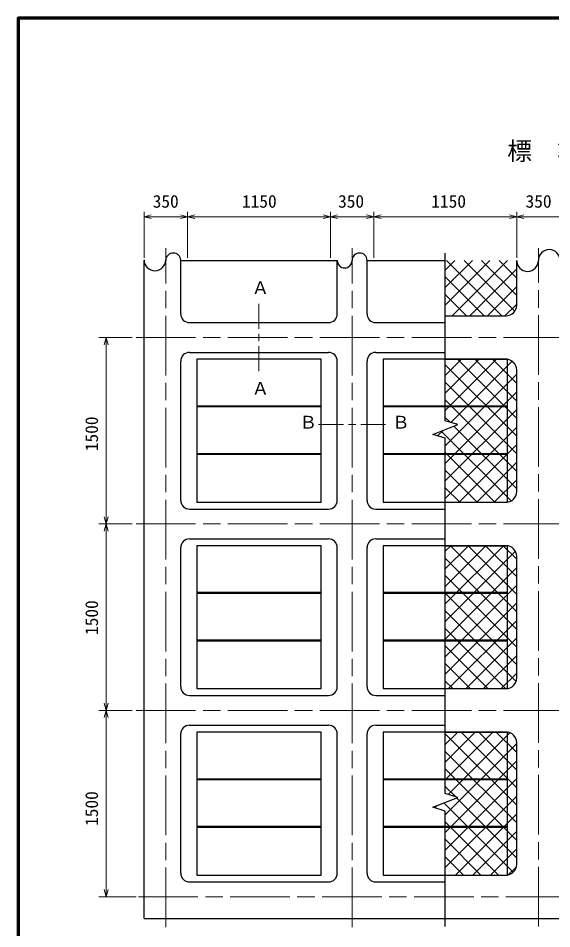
# Model space of a CAD drawing. Units: millimetres, scale not verified. Extents: x 400 to 16400, y 400 to 11650.
# Drawn here: x 400 to 4696, y 4153 to 11480 of the extents above; entities that cross this region are included whole.
import ezdxf
from ezdxf.enums import TextEntityAlignment as Align

# ---------------------------------------------------------------- set-up
doc = ezdxf.new("R2010")
doc.units = ezdxf.units.MM
doc.header["$LTSCALE"] = 40
doc.linetypes.add('CHAIN', pattern=[18.5, 12, -1.5, 3.5, -1.5])
for name, color, linetype, lineweight in [('C-BMK', 2, 'CHAIN', 13), ('C-STR', 6, 'Continuous', 25), ('C-STR-DIM', 1, 'Continuous', 13), ('C-TTL', 2, 'Continuous', 70)]:
    doc.layers.add(name, color=color, linetype=linetype, lineweight=lineweight)
doc.layers.add('C-BMK-TXT', color=3, linetype='Continuous')
doc.layers.add('C-TTL-FRAM', color=7, linetype='Continuous')
doc.styles.add('ＭＳ ゴシック', font='')
doc.styles.get('ＭＳ ゴシック').set_extended_font_data('MS Gothic')

msp = doc.modelspace()

# ---------------------------------------------------------------- linework, layer by layer
at = {"layer": 'C-BMK'}
for p, q in [((1588.68, 4165.67), (1588.68, 9630.67)), ((3088.68, 4165.67), (3088.68, 9630.67)), ((4588.68, 4170.67), (4588.68, 9630.67)), ((1348.68, 8910.67), (5338.68, 8910.67)), ((1348.68, 7410.67), (5338.68, 7410.67)), ((1348.68, 5910.67), (5338.68, 5910.67)), ((1367.46, 4410.67), (5338.68, 4410.67))]:
    msp.add_line(p, q, dxfattribs=at)
at = {"layer": 'C-BMK', "color": 3}
for p, q in [((2338.68, 9180.67), (2338.68, 8980.67)), ((2338.68, 8940.67), (2338.68, 8880.67)), ((2338.68, 8640.67), (2338.68, 8840.67)), ((2818.68, 8210.67), (3018.68, 8210.67)), ((3058.68, 8210.67), (3118.68, 8210.67)), ((3358.68, 8210.67), (3158.68, 8210.67))]:
    msp.add_line(p, q, dxfattribs=at)
at = {"layer": 'C-STR', "color": 7}
for p, q in [((1413.68, 4235.67), (1413.68, 9530.67)), ((1708.68, 9100.67), (1708.68, 9530.67)), ((1708.68, 9530.67), (2968.68, 9530.67)), ((2968.68, 9100.67), (2968.68, 9530.67)), ((3208.68, 9100.67), (3208.68, 9530.67)), ((3208.68, 9530.67), (3838.68, 9530.67)), ((3838.68, 8240.67), (3838.68, 9530.67)), ((4413.68, 9170.67), (4413.68, 9530.67)), ((3838.68, 9085.67), (4328.68, 9085.67)), ((1778.68, 9030.67), (2898.68, 9030.67)), ((3278.68, 9030.67), (3838.68, 9030.67)), ((1708.68, 7600.67), (1708.68, 8720.67)), ((1778.68, 8790.67), (2898.68, 8790.67)), ((2968.68, 7600.67), (2968.68, 8720.67)), ((3208.68, 7600.67), (3208.68, 8720.67)), ((3278.68, 8790.67), (3838.68, 8790.67)), ((3838.68, 8735.67), (4328.68, 8735.67)), ((4413.68, 7670.67), (4413.68, 8650.67)), ((3738.68, 8130.67), (3938.68, 8210.67)), ((3938.68, 8210.67), (3838.68, 8240.67)), ((3838.68, 8100.67), (3738.68, 8130.67)), ((3838.68, 5240.67), (3838.68, 8100.67)), ((3838.68, 7585.67), (4328.68, 7585.67)), ((1778.68, 7530.67), (2898.68, 7530.67)), ((3278.68, 7530.67), (3838.68, 7530.67)), ((1778.68, 7290.67), (2898.68, 7290.67)), ((3278.68, 7290.67), (3838.68, 7290.67)), ((1708.68, 6100.67), (1708.68, 7220.67)), ((2968.68, 6100.67), (2968.68, 7220.67)), ((3208.68, 6100.67), (3208.68, 7220.67)), ((3838.68, 7235.67), (4328.68, 7235.67)), ((4413.68, 6170.67), (4413.68, 7150.67)), ((3838.68, 6085.67), (4328.68, 6085.67)), ((1778.68, 6030.67), (2898.68, 6030.67)), ((3278.68, 6030.67), (3838.68, 6030.67)), ((1778.68, 5790.67), (2898.68, 5790.67)), ((3278.68, 5790.67), (3838.68, 5790.67)), ((1708.68, 4600.67), (1708.68, 5720.67)), ((2968.68, 4600.67), (2968.68, 5720.67)), ((3208.68, 4600.67), (3208.68, 5720.67)), ((3838.68, 5735.67), (4328.68, 5735.67)), ((4413.68, 4670.67), (4413.68, 5650.67)), ((3738.68, 5130.67), (3938.68, 5210.67)), ((3938.68, 5210.67), (3838.68, 5240.67)), ((3838.68, 5100.67), (3738.68, 5130.67)), ((3838.68, 4170.67), (3838.68, 5100.67)), ((3838.68, 4585.67), (4328.68, 4585.67)), ((1778.68, 4530.67), (2898.68, 4530.67)), ((3278.68, 4530.67), (3838.68, 4530.67)), ((1413.68, 4235.67), (5338.68, 4235.67))]:
    msp.add_line(p, q, dxfattribs=at)
at = {"layer": 'C-STR', "color": 1}
for p, q in [((3838.68, 9530.67), (3838.68, 9590.67)), ((3915.6, 9530.67), (3838.68, 9453.76)), ((3838.68, 9312.33), (4057.02, 9530.67)), ((4198.44, 9530.67), (3838.68, 9170.91)), ((4293.19, 9085.67), (3848.19, 9530.67)), ((3894.86, 9085.67), (4339.86, 9530.67)), ((3989.61, 9530.67), (4398.33, 9121.95)), ((4413.68, 9248.02), (4131.03, 9530.67)), ((4272.45, 9530.67), (4413.68, 9389.44)), ((4413.68, 9463.07), (4036.28, 9085.67)), ((3838.68, 9398.76), (4151.77, 9085.67)), ((4177.7, 9085.67), (4413.68, 9321.65)), ((4010.34, 9085.67), (3838.68, 9257.33)), ((4413.68, 9180.23), (4319.13, 9085.67)), ((3969.13, 8735.67), (3838.68, 8605.23)), ((3838.68, 8463.81), (4110.55, 8735.67)), ((4251.97, 8735.67), (3838.68, 8322.39)), ((3884.61, 8226.89), (4377.78, 8720.06)), ((3936.08, 8735.67), (4413.68, 8258.07)), ((4413.68, 8399.49), (4077.5, 8735.67)), ((4218.92, 8735.67), (4413.68, 8540.91)), ((4413.68, 8116.65), (3838.68, 8691.65)), ((4413.68, 8614.54), (3838.68, 8039.54)), ((3838.68, 8550.23), (4413.68, 7975.23)), ((3838.68, 7898.12), (4413.68, 8473.12)), ((4413.68, 7833.81), (3838.68, 8408.81)), ((4413.68, 8331.7), (3838.68, 7756.7)), ((3838.68, 8267.39), (3876.84, 8229.22)), ((3776.92, 8119.2), (3821.53, 8163.81)), ((4368.87, 7595.77), (3806.75, 8157.9)), ((3838.68, 7615.28), (4413.68, 8190.28)), ((3907.76, 8198.3), (4413.68, 7692.39)), ((4413.68, 8048.86), (3950.5, 7585.67)), ((3838.68, 7984.54), (4237.55, 7585.67)), ((4096.13, 7585.67), (3838.68, 7843.12)), ((4091.92, 7585.67), (4413.68, 7907.44)), ((3838.68, 7701.7), (3954.71, 7585.67)), ((4413.68, 7766.01), (4233.34, 7585.67)), ((3883.34, 7235.67), (3838.68, 7191.01)), ((3838.68, 7049.59), (4024.76, 7235.67)), ((4166.18, 7235.67), (3838.68, 6908.17)), ((3838.68, 6766.75), (4307.6, 7235.67)), ((4403.8, 7190.45), (3838.68, 6625.33)), ((4413.68, 6702.44), (3880.45, 7235.67)), ((4021.87, 7235.67), (4413.68, 6843.86)), ((4413.68, 6985.28), (4163.29, 7235.67)), ((4304.71, 7235.67), (4413.68, 7126.7)), ((3838.68, 7136.01), (4413.68, 6561.01)), ((3838.68, 6483.91), (4413.68, 7058.91)), ((4413.68, 6419.59), (3838.68, 6994.59)), ((4413.68, 6917.49), (3838.68, 6342.49)), ((3838.68, 6853.17), (4413.68, 6278.17)), ((3838.68, 6201.06), (4413.68, 6776.06)), ((4408.63, 6141.8), (3838.68, 6711.75)), ((4413.68, 6634.64), (3864.71, 6085.67)), ((3838.68, 6570.33), (4323.34, 6085.67)), ((4006.13, 6085.67), (4413.68, 6493.22)), ((4181.92, 6085.67), (3838.68, 6428.91)), ((4413.68, 6351.8), (4147.55, 6085.67)), ((3838.68, 6287.49), (4040.5, 6085.67)), ((4288.97, 6085.67), (4413.68, 6210.38)), ((3899.07, 6085.67), (3838.68, 6146.06)), ((3838.68, 5635.38), (3938.97, 5735.67)), ((4080.4, 5735.67), (3838.68, 5493.96)), ((3838.68, 5352.54), (4221.82, 5735.67)), ((3838.68, 5721.8), (4413.68, 5146.8)), ((4358.02, 5730.45), (3861.42, 5233.85)), ((4413.68, 5288.22), (3966.23, 5735.67)), ((4107.65, 5735.67), (4413.68, 5429.64)), ((4413.68, 5571.06), (4249.07, 5735.67)), ((3838.68, 5069.69), (4413.68, 5644.69)), ((4413.68, 5005.38), (3838.68, 5580.38)), ((4413.68, 5503.27), (3838.68, 4928.27)), ((3838.68, 5438.96), (4413.68, 4863.96)), ((3838.68, 4786.85), (4413.68, 5361.85)), ((3919.92, 5216.3), (3838.68, 5297.54)), ((4413.68, 5220.43), (3838.68, 4645.43)), ((4413.68, 4722.54), (3929.3, 5206.92)), ((3771.28, 5143.71), (3753.73, 5126.16)), ((3828.28, 5166.51), (4386.46, 4608.33)), ((3920.34, 4585.67), (4413.68, 5079.01)), ((4267.7, 4585.67), (3838.68, 5014.69)), ((4413.68, 4937.59), (4061.77, 4585.67)), ((3838.68, 4873.27), (4126.28, 4585.67)), ((4203.19, 4585.67), (4413.68, 4796.17)), ((3984.86, 4585.67), (3838.68, 4731.85)), ((4411.79, 4652.86), (4346.5, 4587.56))]:
    msp.add_line(p, q, dxfattribs=at)
at = {"layer": 'C-STR'}
for p, q in [((2838.68, 8735.67), (1838.68, 8735.67)), ((1838.68, 8735.67), (1838.68, 7585.67)), ((2838.68, 7585.67), (2838.68, 8735.67)), ((4338.68, 8735.67), (3338.68, 8735.67)), ((3338.68, 8735.67), (3338.68, 7585.67)), ((4338.68, 7585.67), (4338.68, 8735.67)), ((1838.68, 8360.67), (2838.68, 8360.67)), ((3338.68, 8360.67), (4338.68, 8360.67)), ((3838.68, 8356.62), (3834.33, 8352.27)), ((2838.68, 8351.67), (1838.68, 8351.67)), ((4338.68, 8351.67), (3338.68, 8351.67)), ((1838.68, 7977.67), (2838.68, 7977.67)), ((2838.68, 7968.67), (1838.68, 7968.67)), ((3338.68, 7977.67), (4338.68, 7977.67)), ((4338.68, 7968.67), (3338.68, 7968.67)), ((3834.33, 7968.97), (3838.68, 7973.32)), ((1838.68, 7585.67), (2838.68, 7585.67)), ((3338.68, 7585.67), (4338.68, 7585.67)), ((2838.68, 7235.67), (1838.68, 7235.67)), ((1838.68, 7235.67), (1838.68, 6085.67)), ((2838.68, 6085.67), (2838.68, 7235.67)), ((4338.68, 7235.67), (3338.68, 7235.67)), ((3338.68, 7235.67), (3338.68, 6085.67)), ((4338.68, 6085.67), (4338.68, 7235.67)), ((1838.68, 6860.67), (2838.68, 6860.67)), ((2838.68, 6851.67), (1838.68, 6851.67)), ((3338.68, 6860.67), (4338.68, 6860.67)), ((4338.68, 6851.67), (3338.68, 6851.67)), ((3838.68, 6856.62), (3834.33, 6852.27)), ((1838.68, 6477.67), (2838.68, 6477.67)), ((2838.68, 6468.67), (1838.68, 6468.67)), ((3338.68, 6477.67), (4338.68, 6477.67)), ((4338.68, 6468.67), (3338.68, 6468.67)), ((3834.33, 6468.97), (3838.68, 6473.32)), ((1838.68, 6085.67), (2838.68, 6085.67)), ((3338.68, 6085.67), (4338.68, 6085.67)), ((2838.68, 5735.67), (1838.68, 5735.67)), ((1838.68, 5735.67), (1838.68, 4585.67)), ((2838.68, 4585.67), (2838.68, 5735.67)), ((4338.68, 5735.67), (3338.68, 5735.67)), ((3338.68, 5735.67), (3338.68, 4585.67)), ((4338.68, 4585.67), (4338.68, 5735.67)), ((1838.68, 5360.67), (2838.68, 5360.67)), ((2838.68, 5351.67), (1838.68, 5351.67)), ((3338.68, 5360.67), (4338.68, 5360.67)), ((4338.68, 5351.67), (3338.68, 5351.67)), ((1838.68, 4977.67), (2838.68, 4977.67)), ((2838.68, 4968.67), (1838.68, 4968.67)), ((3338.68, 4977.67), (4338.68, 4977.67)), ((4338.68, 4968.67), (3338.68, 4968.67)), ((1838.68, 4585.67), (2838.68, 4585.67)), ((3338.68, 4585.67), (4338.68, 4585.67))]:
    msp.add_line(p, q, dxfattribs=at)
at = {"layer": 'C-STR', "color": 2}
for p, q in [((4401.5, 8694.51), (4372.52, 8723.49)), ((3838.68, 4590.43), (3843.44, 4585.67))]:
    msp.add_line(p, q, dxfattribs=at)
at = {"layer": 'C-STR', "color": 7}
for centre, radius, start, end in [((4676.18, 9530.67), 87.5, 359.99992, 179.99992), ((1501.18, 9535.97), 87.5, 180.00003, 0.00003), ((1648.68, 9530.67), 60, 0, 180), ((3028.68, 9530.67), 60, 180, 0), ((3148.68, 9530.67), 60, 0, 180), ((4501.18, 9530.67), 87.5, 180.00003, 0.00003), ((4328.68, 9170.67), 85, 270, 0), ((1778.68, 9100.67), 70, 180, 270), ((2898.68, 9100.67), 70, 270, 0), ((3278.68, 9100.67), 70, 180, 270), ((1778.68, 8720.67), 70, 90, 180), ((2898.68, 8720.67), 70, 0, 90), ((3278.68, 8720.67), 70, 90, 180), ((4328.68, 8650.67), 85, 0, 90), ((4328.68, 7670.67), 85, 270, 0), ((1778.68, 7600.67), 70, 180, 270), ((2898.68, 7600.67), 70, 270, 0), ((3278.68, 7600.67), 70, 180, 270), ((1778.68, 7220.67), 70, 90, 180), ((2898.68, 7220.67), 70, 0, 90), ((3278.68, 7220.67), 70, 90, 180), ((4328.68, 7150.67), 85, 0, 90), ((4328.68, 6170.67), 85, 270, 0), ((1778.68, 6100.67), 70, 180, 270), ((2898.68, 6100.67), 70, 270, 0), ((3278.68, 6100.67), 70, 180, 270), ((1778.68, 5720.67), 70, 90, 180), ((2898.68, 5720.67), 70, 0, 90), ((3278.68, 5720.67), 70, 90, 180), ((4328.68, 5650.67), 85, 0, 90), ((4328.68, 4670.67), 85, 270, 0), ((1778.68, 4600.67), 70, 180, 270), ((2898.68, 4600.67), 70, 270, 0), ((3278.68, 4600.67), 70, 180, 270)]:
    msp.add_arc(centre, radius, start, end, dxfattribs=at)
at = {"layer": 'C-STR-DIM'}
for p, q in [((1413.68, 9550.67), (1413.68, 9922.67)), ((1413.68, 9882.67), (1471.64, 9898.2)), ((1763.68, 9882.67), (1705.73, 9898.2)), ((1763.68, 9550.67), (1763.68, 9922.67)), ((1763.68, 9882.67), (1821.64, 9898.2)), ((2913.68, 9882.67), (2855.73, 9898.2)), ((2913.68, 9550.67), (2913.68, 9922.67)), ((2913.68, 9882.67), (2971.64, 9898.2)), ((3263.68, 9882.67), (3205.73, 9898.2)), ((3263.68, 9550.67), (3263.68, 9922.67)), ((3263.68, 9882.67), (3321.64, 9898.2)), ((4413.68, 9882.67), (4355.73, 9898.2)), ((4413.68, 9550.67), (4413.68, 9922.67)), ((4413.68, 9882.67), (4471.64, 9898.2)), ((1413.68, 9882.67), (1471.64, 9867.14)), ((1413.68, 9882.67), (1763.68, 9882.67)), ((1763.68, 9882.67), (1705.73, 9867.14)), ((1763.68, 9882.67), (1821.64, 9867.14)), ((1763.68, 9882.67), (2913.68, 9882.67)), ((2913.68, 9882.67), (2855.73, 9867.14)), ((2913.68, 9882.67), (2971.64, 9867.14)), ((2913.68, 9882.67), (3263.68, 9882.67)), ((3263.68, 9882.67), (3205.73, 9867.14)), ((3263.68, 9882.67), (3321.64, 9867.14)), ((3263.68, 9882.67), (4413.68, 9882.67)), ((4413.68, 9882.67), (4355.73, 9867.14)), ((4413.68, 9882.67), (4471.64, 9867.14)), ((4413.68, 9882.67), (4763.68, 9882.67)), ((1318.68, 8910.67), (1048.68, 8910.67)), ((1108.68, 8910.67), (1093.15, 8852.72)), ((1108.68, 7410.67), (1108.68, 8910.67)), ((1108.68, 8910.67), (1124.21, 8852.72)), ((1108.68, 7410.67), (1108.68, 8910.67)), ((1108.68, 7410.67), (1108.68, 8910.67)), ((1318.68, 7410.67), (1048.68, 7410.67)), ((1108.68, 7410.67), (1093.15, 7468.63)), ((1108.68, 7410.67), (1093.15, 7352.72)), ((1108.68, 7410.67), (1124.21, 7468.63)), ((1108.68, 5910.67), (1108.68, 7410.67)), ((1108.68, 7410.67), (1124.21, 7352.72)), ((1108.68, 5910.67), (1108.68, 7410.67)), ((1108.68, 5910.67), (1108.68, 7410.67)), ((1108.68, 5910.67), (1093.15, 5968.63)), ((1108.68, 5910.67), (1124.21, 5968.63)), ((1318.68, 5910.67), (1048.68, 5910.67)), ((1108.68, 5910.67), (1093.15, 5852.72)), ((1108.68, 4410.67), (1108.68, 5910.67)), ((1108.68, 5910.67), (1124.21, 5852.72)), ((1108.68, 4410.67), (1108.68, 5910.67)), ((1108.68, 4410.67), (1108.68, 5910.67)), ((1350.58, 4410.67), (1048.68, 4410.67)), ((1108.68, 4410.67), (1093.15, 4468.63)), ((1108.68, 4410.67), (1124.21, 4468.63))]:
    msp.add_line(p, q, dxfattribs=at)
at = {"layer": 'C-TTL'}
msp.add_lwpolyline([(400, 400), (16400, 400), (16400, 11480), (400, 11480)], close=True, dxfattribs=at)

# ---------------------------------------------------------------- texts
at = {"layer": 'C-BMK-TXT', "style": 'ＭＳ ゴシック'}
for s, p in [('Ａ', (2280.3, 9229.38)), ('Ａ', (2280.3, 8419.38)), ('Ｂ', (2665.68, 8146.98)), ('Ｂ', (3411.68, 8146.98))]:
    msp.add_text(s, height=102.6, dxfattribs=at).set_placement(p, align=Align.BOTTOM_LEFT)
at = {"layer": 'C-STR-DIM', "color": 7, "style": 'ＭＳ ゴシック'}
for s, p in [('350', (1483.04, 9924.44)), ('1150', (2202.02, 9924.44)), ('350', (2975.6, 9924.44)), ('1150', (3726.46, 9924.44)), ('350', (4485.28, 9924.44))]:
    msp.add_text(s, height=102.6, dxfattribs=at).set_placement(p, align=Align.BOTTOM_LEFT)
for p in [(1073.39, 7996.15), (1073.39, 6517.35), (1073.39, 4980.88)]:
    msp.add_text('1500', height=102.6, rotation=90, dxfattribs=at).set_placement(p, align=Align.BOTTOM_LEFT)
at = {"layer": 'C-TTL-FRAM', "style": 'ＭＳ ゴシック'}
msp.add_text('標\u3000準\u3000展\u3000開\u3000図', height=146.6, dxfattribs=at).set_placement((4337.71, 10294.72), align=Align.BOTTOM_LEFT)

doc.saveas('drawing.dxf')
